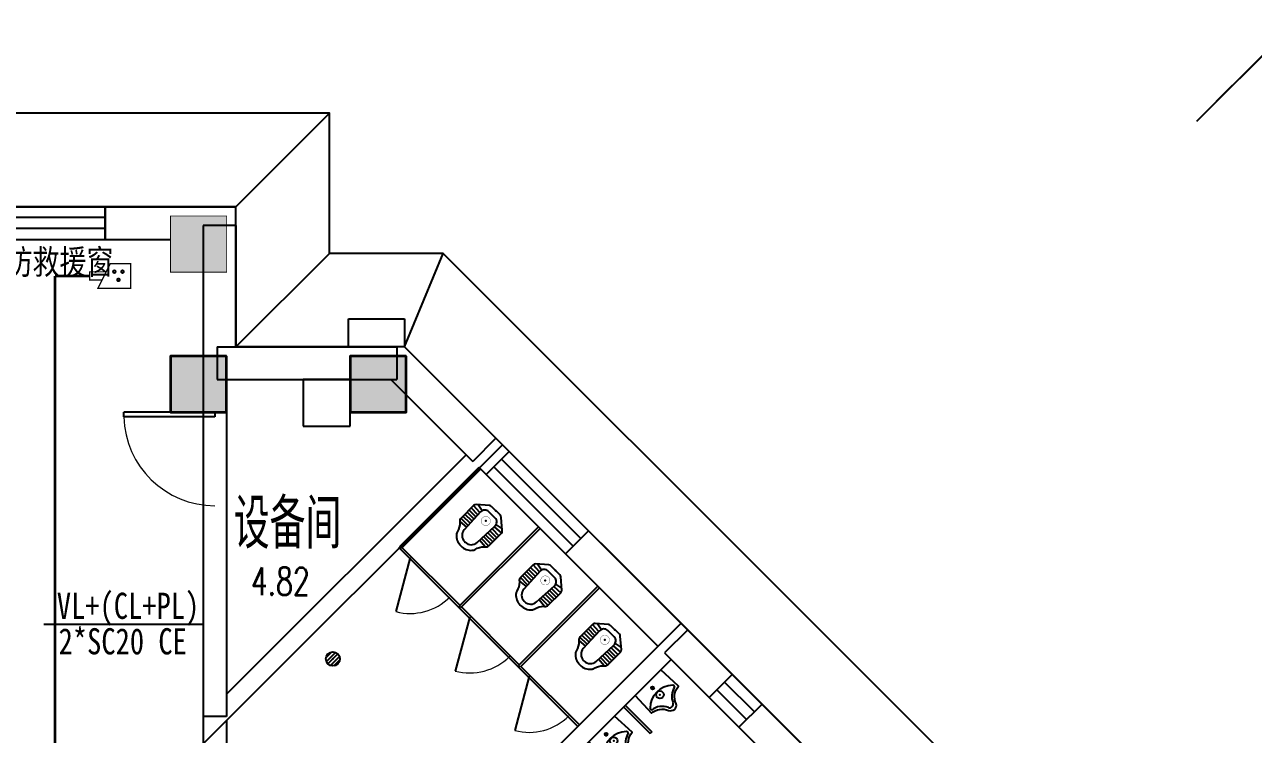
# Model space of a CAD drawing. Extents: x 815029915 to 815825525, y 579155098 to 579748855.
# Drawn here: x 815488230 to 815501371, y 579587951 to 579595550 of the extents above; entities that cross this region are included whole.
import ezdxf

# ---------------------------------------------------------------- set-up
doc = ezdxf.new("R2010")
doc.units = 0
doc.header["$LTSCALE"] = 100
doc.header["$MEASUREMENT"] = 0
doc.linetypes.add('HIDDEN', pattern=[0.375, 0.25, -0.125])
for name, color, linetype in [('AXIS', 3, 'Continuous'), ('COLUMN', 9, 'Continuous'), ('DOOR_FIRE', 4, 'Continuous'), ('E-TEXT-PLAN-DER', 7, 'Continuous'), ('GROUND', 2, 'Continuous'), ('LATRINE', 6, 'Continuous'), ('LVTRY', 6, 'Continuous'), ('PUB_TEXT', 7, 'Continuous'), ('SPACE', 7, 'Continuous'), ('T-EQUP-SERT', 7, 'Continuous'), ('WALL', 9, 'Continuous'), ('WINDOW', 4, 'Continuous'), ('zm', 1, 'Continuous'), ('电-强电平面-线缆', 3, 'Continuous')]:
    doc.layers.add(name, color=color, linetype=linetype)
doc.layers.add('柱填充', color=9, linetype='Continuous', lineweight=18)
doc.layers.add('砼柱', color=2, linetype='Continuous', lineweight=35)
doc.styles.add('-宋体', font='', dxfattribs={"width": 0.8})
doc.styles.add('_TCH_DIM_T3', font='SIMPLEX', dxfattribs={"width": 0.705882, "bigfont": 'GBCBIG'})
doc.styles.add('_TCH_SPACE', font='SIMPLEX', dxfattribs={"height": 5, "bigfont": 'GBCBIG'})
doc.styles.add('IDQSTYLE', font='txt.shx', dxfattribs={"width": 0.7, "bigfont": 'hztxt.shx'})
doc.styles.add('宋体-TK', font='', dxfattribs={"width": 0.8})
doc.styles.get('-宋体').set_extended_font_data('SimSun')
doc.styles.get('宋体-TK').set_extended_font_data('SimSun')
doc.dimstyles.new('_TCH_ARCH-100', dxfattribs={"dimscale": 100, "dimtxt": 2.975, "dimasz": 1, "dimexe": 2.5, "dimexo": 3, "dimgap": 1, "dimtad": 1, "dimdec": 0, "dimzin": 0, "dimdsep": 46, "dimtxsty": '_TCH_DIM_T3', "dimblk": 'ARCHTICK', "dimcen": 0.09, "dimclrt": 7, "dimazin": 2, "dimtfac": 1, "dimtdec": 0, "dimtix": 1, "dimtmove": 2, "dimatfit": 3, "dimfxl": 0, "dimtolj": 1, "dimtzin": 0, "dimarcsym": 0})

# ---------------------------------------------------------------- blocks, each defined once
blk = doc.blocks.new('HC001133')
at = {"color": 0, "linetype": 'Continuous', "const_width": 0.2}
for points in [[(-1.875, 1.875), (3.125, 1.875), (3.125, -1.875), (0, -1.875), (-1.875, 1.875)], [(-1.25, 0.625), (-3.125, 0.625), (-3.125, -0.625), (-0.625, -0.625)]]:
    blk.add_lwpolyline(points, dxfattribs=at)
at = {"color": 0, "linetype": 'Continuous', "const_width": 0.3}
for points in [[(1.0625, 0.6, 1), (1.4375, 0.6, 1)], [(0.4375, -0.65, 1), (0.8125, -0.65, 1)], [(1.6875, -0.65, 1), (2.0625, -0.65, 1)]]:
    blk.add_lwpolyline(points, format="xyb", close=True, dxfattribs=at)
at = {"layer": 'E-TEXT-PLAN-DER', "color": 0, "style": 'IDQSTYLE', "width": 0.7}
blk.add_attdef('PSFHATT', (5.125, -1.875), '', height=2.5, dxfattribs=at)
blk = doc.blocks.new('$TCHSYS$WIN2D')
for p, q in [((-0.5, 0.5), (0.5, 0.5)), ((-0.5, 0.5), (-0.5, -0.5)), ((0.5, 0.5), (0.5, -0.5)), ((0.5, 0.167), (-0.5, 0.167)), ((0.5, -0.167), (-0.5, -0.167)), ((-0.5, -0.5), (0.5, -0.5))]:
    blk.add_line(p, q)
blk = doc.blocks.new('$lvtry$00000171')
for p, q in [((-74, 11), (-11, 74)), ((-70, -27), (27, 70)), ((-53, -53), (53, 53)), ((-27, -70), (70, 27)), ((11, -74), (74, -11))]:
    blk.add_line(p, q)
blk.add_circle((0, 0), 75)
blk.add_point((0, 0))
blk = doc.blocks.new('$lvtry$00000227')
at = {"color": 0}
blk.add_line((-181, -234), (-181, -234), dxfattribs=at)
blk.add_lwpolyline([(53, -374, -0.307493), (205, -257), (195, 0), (-195, 0), (-205, -256, -0.265776), (-54, -366, 0.591279)], format="xyb", close=True, dxfattribs=at)
for centre, radius in [((-6, -75), 15.8), ((-1, -182), 40.3)]:
    blk.add_circle(centre, radius, dxfattribs=at)
for centre, radius, start, end in [((-161, -223), 22.7, 134.5857, 206.4573), ((-200, -412), 179, 22.2984, 83.8043), ((-5, -382), 245, 45.4143, 134.5857), ((199, -407), 174, 100.5676, 157.7034), ((153, -222), 20.3, 314.5857, 45.4143), ((1, -326), 39.6, 206.4354, 337.7034)]:
    blk.add_arc(centre, radius, start, end, dxfattribs=at)
for p in [(-6, -75), (-1, -182)]:
    blk.add_point(p, dxfattribs=at)
blk = doc.blocks.new('$TCHSYS$APDOOR2D')
blk.add_line((0.5, 0), (0, 0.866))
at = {"lineweight": 13}
blk.add_arc((0.5, 0), 1, 120, 180, dxfattribs=at)
blk = doc.blocks.new('$lvtry$00000205')
at = {"color": 0}
for p, q in [((-109, -134, 0), (-210, -128, 0)), ((-106, -103, 0), (-182, -88, 0)), ((-109, -124, 0), (-97, -382, 0)), ((48, -60, 0), (-48, -60, 0)), ((97, -382, 0), (109, -124, 0)), ((106, -103, 0), (182, -88, 0)), ((109, -134, 0), (210, -128, 0)), ((-107, -166, 0), (-210, -166, 0)), ((-106, -197, 0), (-210, -197, 0)), ((-104, -227, 0), (-210, -227, 0)), ((-103, -258, 0), (-210, -258, 0)), ((103, -258, 0), (210, -258, 0)), ((104, -227, 0), (210, -227, 0)), ((106, -197, 0), (210, -197, 0)), ((107, -166, 0), (210, -166, 0)), ((-101, -289, 0), (-210, -289, 0)), ((-100, -320, 0), (-210, -320, 0)), ((-191, -354, 0), (-99, -345, 0)), ((191, -354, 0), (99, -345, 0)), ((100, -320, 0), (210, -320, 0)), ((101, -289, 0), (210, -289, 0)), ((-4, -470, 0), (4, -470, 0))]:
    blk.add_line(p, q, dxfattribs=at)
at = {"color": 0, "elevation": 0}
blk.add_lwpolyline([(184, -360, -0.046574), (191, -354, 0.248797), (210, -318), (210, -128, 0.218491), (198, -101), (90, -9, 0.179479), (67, 0), (-67, 0, 0.179479), (-90, -9), (-198, -101, 0.218491), (-210, -128), (-210, -318, 0.248797), (-191, -354, -0.046574), (-184, -360, -0.139709), (-135, -448, 0.12003), (-120, -477, 0.218108), (-4, -530), (4, -530, 0.218108), (120, -477, 0.12003), (135, -448, -0.139709)], format="xyb", close=True, dxfattribs=at)
at = {"color": 0, "const_width": 3, "elevation": 0}
blk.add_lwpolyline([(49, -153, 1), (-49, -153, 1)], format="xyb", close=True, dxfattribs=at)
at = {"color": 0}
for centre, radius, start, end in [((-48, -121, 0), 61, 90, 182.693), ((48, -121, 0), 61, 357.307, 90), ((-4, -377, 0), 92.8, 182.693, 270), ((4, -377, 0), 92.8, 270, 357.307)]:
    blk.add_arc(centre, radius, start, end, dxfattribs=at)
for p in [(0, 0), (0, -153, 0)]:
    blk.add_point(p, dxfattribs=at)
blk = doc.blocks.new('$DorLib2D$00000001')
for p, q in [((0.45, 0.975), (0.5, 0.975)), ((0.45, 0), (0.45, 0.975)), ((0.5, 0), (0.5, 0.975)), ((0.5, 0), (0.45, 0))]:
    blk.add_line(p, q)
at = {"lineweight": 13}
blk.add_arc((0.475, 0), 0.975, 91.4693, 180, dxfattribs=at)
blk = doc.blocks.new('_ArchTick')
at = {"color": 0, "linetype": 'ByBlock', "const_width": 0.4}
blk.add_lwpolyline([(-0.5, -0.5), (0.5, 0.5)], dxfattribs=at)
blk = doc.blocks.new('*D413')
at = {"layer": 'AXIS', "color": 0, "lineweight": -2, "transparency": 16777216}
for p, q in [((815498008, 579597698), (815500306, 579599996)), ((815500129, 579599819), (815537606, 579562343)), ((815535485, 579560221), (815537783, 579562519))]:
    blk.add_line(p, q, dxfattribs=at)
at = {"layer": 'Defpoints', "color": 0, "transparency": 16777216}
for p in [(815497796, 579597486), (815537606, 579562343), (815535272, 579560009)]:
    blk.add_point(p, dxfattribs=at)
at = {"layer": 'AXIS', "color": 0, "lineweight": -2, "transparency": 16777216, "xscale": 100, "yscale": 100, "zscale": 100}
for p, rotation in [((815500129, 579599819), 135.0000000001822), ((815537606, 579562343), 315.0000000001822)]:
    blk.add_blockref('_ArchTick', p, dxfattribs=dict(at, rotation=rotation))
at = {"layer": 'AXIS', "color": 7, "transparency": 16777216, "insert": (815519044, 579581257), "char_height": 297.5, "attachment_point": 5, "rotation": 315, "style": '_TCH_DIM_T3'}
blk.add_mtext('\\A1;53000', dxfattribs=at)
blk = doc.blocks.new('*D415')
at = {"layer": 'AXIS', "color": 0, "lineweight": -2, "transparency": 16777216}
for p, q in [((815498927, 579596779), (815500660, 579598511)), ((815500483, 579598334), (815502533, 579596284)), ((815500978, 579594728), (815502710, 579596460))]:
    blk.add_line(p, q, dxfattribs=at)
at = {"layer": 'Defpoints', "color": 0, "transparency": 16777216}
for p in [(815498715, 579596566), (815502533, 579596284), (815500766, 579594516)]:
    blk.add_point(p, dxfattribs=at)
at = {"layer": 'AXIS', "color": 0, "lineweight": -2, "transparency": 16777216, "xscale": 100, "yscale": 100, "zscale": 100}
for p, rotation in [((815500483, 579598334), 135), ((815502533, 579596284), 315)]:
    blk.add_blockref('_ArchTick', p, dxfattribs=dict(at, rotation=rotation))
at = {"layer": 'AXIS', "color": 7, "transparency": 16777216, "insert": (815501684, 579597485), "char_height": 297.5, "attachment_point": 5, "rotation": 315, "style": '_TCH_DIM_T3'}
blk.add_mtext('\\A1;2900', dxfattribs=at)
blk = doc.blocks.new('*D416')
at = {"layer": 'AXIS', "color": 0, "lineweight": -2, "transparency": 16777216}
for p, q in [((815500978, 579594728), (815502710, 579596460)), ((815502533, 579596284), (815503806, 579595011)), ((815502251, 579593455), (815503983, 579595188))]:
    blk.add_line(p, q, dxfattribs=at)
at = {"layer": 'Defpoints', "color": 0, "transparency": 16777216}
for p in [(815503806, 579595011), (815500766, 579594516), (815502038, 579593243)]:
    blk.add_point(p, dxfattribs=at)
at = {"layer": 'AXIS', "color": 0, "lineweight": -2, "transparency": 16777216, "xscale": 100, "yscale": 100, "zscale": 100}
for p, rotation in [((815502533, 579596284), 135), ((815503806, 579595011), 315)]:
    blk.add_blockref('_ArchTick', p, dxfattribs=dict(at, rotation=rotation))
at = {"layer": 'AXIS', "color": 7, "transparency": 16777216, "insert": (815503346, 579595823), "char_height": 297.5, "attachment_point": 5, "rotation": 315, "style": '_TCH_DIM_T3'}
blk.add_mtext('\\A1;1800', dxfattribs=at)

msp = doc.modelspace()

# ---------------------------------------------------------------- hatches: boundary and pattern name
at = {"layer": 'zm'}
msp.add_hatch(color=1, dxfattribs=at).paths.add_polyline_path([(815490390.6, 579593499.6), (815489790.6, 579593499.6), (815489790.6, 579592899.6), (815490390.6, 579592899.6)])
at = {"layer": '柱填充', "lineweight": 18}
for points in [[(815490390.6, 579591999.6), (815489790.6, 579591999.6), (815489790.6, 579591399.6), (815490390.6, 579591399.6)], [(815492310.6, 579591999.6), (815491710.6, 579591999.6), (815491710.6, 579591399.6), (815492310.6, 579591399.6)]]:
    msp.add_hatch(color=250, dxfattribs=at).paths.add_polyline_path(points)

# ---------------------------------------------------------------- linework, layer by layer
for p, q in [((815490490.6, 579593599.6), (815475190.6, 579593599.6)), ((815490490.6, 579592099.6), (815490490.6, 579593599.6)), ((815491692.5, 579592099.6), (815491692.5, 579592399.6)), ((815491692.5, 579592399.6), (815492292.5, 579592399.6)), ((815492292.5, 579592399.6), (815492292.5, 579592099.6)), ((815492292.5, 579592099.6), (815490490.6, 579592099.6)), ((815500695, 579583697.2), (815492292.5, 579592099.6)), ((815491710.6, 579591749.6), (815491210.6, 579591749.6)), ((815491210.6, 579591749.6), (815491210.6, 579591249.6)), ((815491710.6, 579591249.6), (815491710.6, 579591749.6)), ((815491210.6, 579591249.6), (815491710.6, 579591249.6))]:
    msp.add_line(p, q)
at = {"layer": 'AXIS'}
msp.add_line((815500765.7, 579594515.9), (815503594.1, 579597344.3), dxfattribs=at)
at = {"layer": 'COLUMN'}
for points in [[(815489790.6, 579591399.6), (815490390.6, 579591399.6), (815490390.6, 579591999.6), (815489790.6, 579591999.6)], [(815491710.6, 579591399.6), (815492310.6, 579591399.6), (815492310.6, 579591999.6), (815491710.6, 579591999.6)]]:
    msp.add_lwpolyline(points, close=True, dxfattribs=at)
at = {"layer": 'DOOR_FIRE'}
for p, q in [((815490140.6, 579591399.6), (815490140.6, 579590399.6)), ((815490390.6, 579591399.6), (815490390.6, 579590399.6))]:
    msp.add_line(p, q, dxfattribs=at)
at = {"layer": 'GROUND'}
for p, q in [((815490490.6, 579593599.6), (815491490.6, 579594599.6)), ((815490490.6, 579592099.6), (815491490.6, 579593099.6)), ((815492292.5, 579592099.6), (815492706.7, 579593099.6))]:
    msp.add_line(p, q, dxfattribs=at)
for points in [[(815504301.2, 579588717.6), (815500695, 579585111.4), (815492706.7, 579593099.6), (815491490.6, 579593099.6), (815491490.6, 579594599.6), (815476190.6, 579594599.6), (815476190.6, 579595499.6), (815467790.6, 579595499.6), (815467790.6, 579588599.6), (815464190.6, 579588599.6), (815464190.6, 579591599.6), (815443790.6, 579591599.6), (815443790.6, 579588599.6), (815431790.6, 579588599.6), (815431790.6, 579574799.6), (815443790.6, 579574799.6), (815443790.6, 579571799.6), (815462790.6, 579571799.6)], [(815504301.2, 579587303.4), (815500695, 579583697.2), (815492292.5, 579592099.6), (815490490.6, 579592099.6), (815490490.6, 579593599.6), (815475190.6, 579593599.6), (815475190.6, 579594499.6), (815468790.6, 579594499.6), (815468790.6, 579587599.6), (815463190.6, 579587599.6), (815463190.6, 579590599.6), (815444790.6, 579590599.6), (815444790.6, 579587599.6), (815432790.6, 579587599.6), (815432790.6, 579575799.6), (815444790.6, 579575799.6), (815444790.6, 579572799.6), (815462790.6, 579572799.6)]]:
    msp.add_lwpolyline(points, dxfattribs=at)
at = {"layer": 'LATRINE'}
for p, q in [((815493087.9, 579590809.3), (815492239.3, 579589960.7)), ((815493105.5, 579590791.6), (815492257, 579589943.1)), ((815493105.5, 579590791.6), (815493087.9, 579590809.3)), ((815493724.1, 579590173), (815492875.6, 579589324.5)), ((815493741.8, 579590155.3), (815492893.3, 579589306.8)), ((815493741.8, 579590155.3), (815493724.1, 579590173)), ((815492875.6, 579589306.8), (815492230.5, 579589951.9)), ((815492257, 579589943.1), (815492239.3, 579589960.7)), ((815492884.4, 579589333.3), (815492265.9, 579589951.9)), ((815494360.4, 579589536.8), (815493511.9, 579588688.2)), ((815494378.1, 579589519.1), (815493529.5, 579588670.6)), ((815494378.1, 579589519.1), (815494360.4, 579589536.8)), ((815493511.9, 579588670.6), (815492866.8, 579589315.6)), ((815492893.3, 579589306.8), (815492875.6, 579589324.5)), ((815493520.7, 579588697.1), (815492902.1, 579589315.6)), ((815494145.4, 579588037), (815493503, 579588679.4)), ((815493529.5, 579588670.6), (815493511.9, 579588688.2)), ((815494163.1, 579588054.7), (815493538.4, 579588679.4)), ((815494654, 579588262.8), (815494936.9, 579587980)), ((815494636.4, 579588245.2), (815494919.2, 579587962.3)), ((815494936.9, 579587980), (815494919.2, 579587962.3))]:
    msp.add_line(p, q, dxfattribs=at)
at = {"layer": 'WALL'}
for p, q in [((815489090.8, 579593599.6), (815490490.6, 579593599.6)), ((815490140.6, 579593399.6), (815490140.6, 579591899.6)), ((815490490.6, 579593399.6), (815490490.6, 579592099.6)), ((815489090.8, 579593249.6), (815489790.6, 579593249.6)), ((815490140.6, 579592099.6), (815490140.6, 579588142)), ((815490290.6, 579592099.6), (815492209.7, 579592099.6)), ((815490290.6, 579592099.6), (815490290.6, 579591749.6)), ((815492209.7, 579592099.6), (815492209.7, 579591749.6)), ((815492292.5, 579592099.6), (815493270.3, 579591121.8)), ((815490290.6, 579591749.6), (815492209.7, 579591749.6)), ((815490390.6, 579591749.6), (815490390.6, 579588142)), ((815492147.6, 579591749.6), (815493022.9, 579590874.3)), ((815493341.1, 579591051.1), (815490140.6, 579587850.6)), ((815493270.3, 579591121.8), (815493022.9, 579590874.3)), ((815493270.3, 579591121.8), (815493412.2, 579590979.9)), ((815492952.1, 579590945), (815490390.6, 579588383.4)), ((815493093.6, 579590803.6), (815493164.7, 579590732.4)), ((815494260.7, 579590131.4), (815495321, 579589071.2)), ((815494013.3, 579589883.9), (815495002.8, 579588894.4)), ((815495250.2, 579589141.9), (815493447.2, 579587338.9)), ((815495321, 579589071.2), (815495073.5, 579588823.7)), ((815495321, 579589071.2), (815495798.2, 579588593.9)), ((815495073.5, 579588823.7), (815495550.8, 579588346.4)), ((815495144.2, 579588753), (815493730.1, 579587338.9)), ((815496116.4, 579588275.7), (815497424.6, 579586967.5)), ((815490140.6, 579588142), (815490140.6, 579587699.6)), ((815490390.6, 579588142), (815490140.6, 579588142)), ((815490390.6, 579588100.6), (815490390.6, 579587699.6)), ((815495869, 579588028.2), (815496134.6, 579587762.6))]:
    msp.add_line(p, q, dxfattribs=at)
for points in [[(815489090.8, 579593599.6), (815489090.8, 579593249.6)], [(815493412.2, 579590979.9), (815493164.7, 579590732.4)], [(815494260.7, 579590131.4), (815494013.3, 579589883.9)], [(815495798.2, 579588593.9), (815495550.8, 579588346.4)], [(815496116.4, 579588275.7), (815495869, 579588028.2)]]:
    msp.add_lwpolyline(points, dxfattribs=at)
at = {"layer": 'zm', "color": 1}
msp.add_line((815490490.6, 579593399.6), (815490140.6, 579593399.6), dxfattribs=at)
at = {"layer": 'zm'}
msp.add_line((815488434.4, 579589131.9, -600), (815490134.6, 579589131.9, -600), dxfattribs=at)
at = {"layer": 'zm', "color": 1, "const_width": 8}
for points in [[(815489790.6, 579592899.6), (815490390.6, 579592899.6), (815490390.6, 579593499.6), (815489790.6, 579593499.6)], [(815490390.6, 579593499.6), (815489790.6, 579593499.6), (815489790.6, 579592899.6), (815490390.6, 579592899.6)]]:
    msp.add_lwpolyline(points, close=True, dxfattribs=at)
at = {"layer": '电-强电平面-线缆', "color": 1, "linetype": 'HIDDEN', "const_width": 30}
for points in [[(815488555.2, 579592859), (815488927.1, 579592859)], [(815488555.2, 579592859), (815488555.2, 579582459.2)]]:
    msp.add_lwpolyline(points, dxfattribs=at)
at = {"layer": '砼柱', "color": 3, "lineweight": 35}
for points in [[(815490390.6, 579591999.6), (815489790.6, 579591999.6), (815489790.6, 579591399.6), (815490390.6, 579591399.6)], [(815492310.6, 579591999.6), (815491710.6, 579591999.6), (815491710.6, 579591399.6), (815492310.6, 579591399.6)]]:
    msp.add_lwpolyline(points, close=True, dxfattribs=at)

# ---------------------------------------------------------------- block references
at = {"layer": 'DOOR_FIRE', "xscale": -1000, "yscale": -1000, "zscale": 1000, "rotation": 270.0000000000008}
msp.add_blockref('$DorLib2D$00000001', (815490265.6, 579590899.6), dxfattribs=at)
at = {"layer": 'LATRINE', "xscale": 600, "yscale": 600, "zscale": 600, "rotation": 135}
for p in [(815492566.3, 579589633.8), (815493202.6, 579588997.5), (815493838.8, 579588361.2)]:
    msp.add_blockref('$TCHSYS$APDOOR2D', p, dxfattribs=at)
at = {"layer": 'LVTRY'}
for name, p, rotation in [('$lvtry$00000205', (815493270.3, 579590344), 315), ('$lvtry$00000205', (815493906.7, 579589707.6), 315), ('$lvtry$00000205', (815494543.1, 579589071.2), 315), ('$lvtry$00000227', (815494896.7, 579588505.5), 45), ('$lvtry$00000227', (815494401.7, 579588010.5), 45)]:
    msp.add_blockref(name, p, dxfattribs=dict(at, rotation=rotation))
msp.add_blockref('$lvtry$00000171', (815491526.8, 579588759.7), dxfattribs=at)
at = {"layer": 'T-EQUP-SERT', "color": 4, "xscale": -70, "yscale": 70, "zscale": 70, "rotation": 180}
msp.add_blockref('HC001133', (815489145.9, 579592859), dxfattribs=at)
at = {"layer": 'WINDOW', "xscale": 1200, "yscale": -350, "zscale": 1200}
msp.add_blockref('$TCHSYS$WIN2D', (815488490.8, 579593424.6), dxfattribs=at)
at = {"layer": 'WINDOW', "yscale": -350, "rotation": 315.0000000000008}
for p, xscale, zscale in [((815493712.7, 579590431.9), 1200.000000030537, 1200.000000030537), ((815495833.6, 579588311), 449.9999998850108, 449.9999998850108)]:
    msp.add_blockref('$TCHSYS$WIN2D', p, dxfattribs=dict(at, xscale=xscale, zscale=zscale))

# ---------------------------------------------------------------- texts
at = {"layer": 'PUB_TEXT', "style": '宋体-TK', "width": 0.8}
msp.add_text('消防救援窗', height=264.35, dxfattribs=at).set_placement((815487737.9, 579592877.3))
at = {"layer": 'SPACE', "style": '_TCH_SPACE'}
msp.add_text('设备间', height=533.33, dxfattribs=at).set_placement((815490465.7, 579589940.5))
at = {"layer": 'SPACE', "style": '_TCH_SPACE', "width": 0.705882}
msp.add_text('4.82', height=297.5, dxfattribs=at).set_placement((815490649.1, 579589441.8))
at = {"layer": 'zm', "color": 1, "style": '-宋体', "width": 0.8}
for s, p in [('VL+(CL+PL)', (815488574.3, 579589188)), ('2*SC20 CE', (815488593.5, 579588808.1))]:
    msp.add_text(s, height=280, dxfattribs=at).set_placement(p)

# ---------------------------------------------------------------- dimensions: what is measured, and where the dimension line sits
at = {"layer": 'AXIS'}
for p1, p2, distance, picture, middle in [((815497795.8, 579597485.7), (815535272.5, 579560009.1), 3300, '*D413', (815519043.5, 579581256.7)), ((815498715.1, 579596566.5), (815500765.7, 579594515.9), 2500, '*D415', (815501684, 579597484.8)), ((815500765.7, 579594515.9), (815502038.5, 579593243.1), 2500, '*D416', (815503345.7, 579595823.1))]:
    dim = msp.add_aligned_dim(p1=p1, p2=p2, distance=distance, dimstyle='_TCH_ARCH-100', dxfattribs=at)
    dim.commit()
    dim.dimension.update_dxf_attribs({"geometry": picture, "text_midpoint": middle})

doc.saveas('drawing.dxf')
